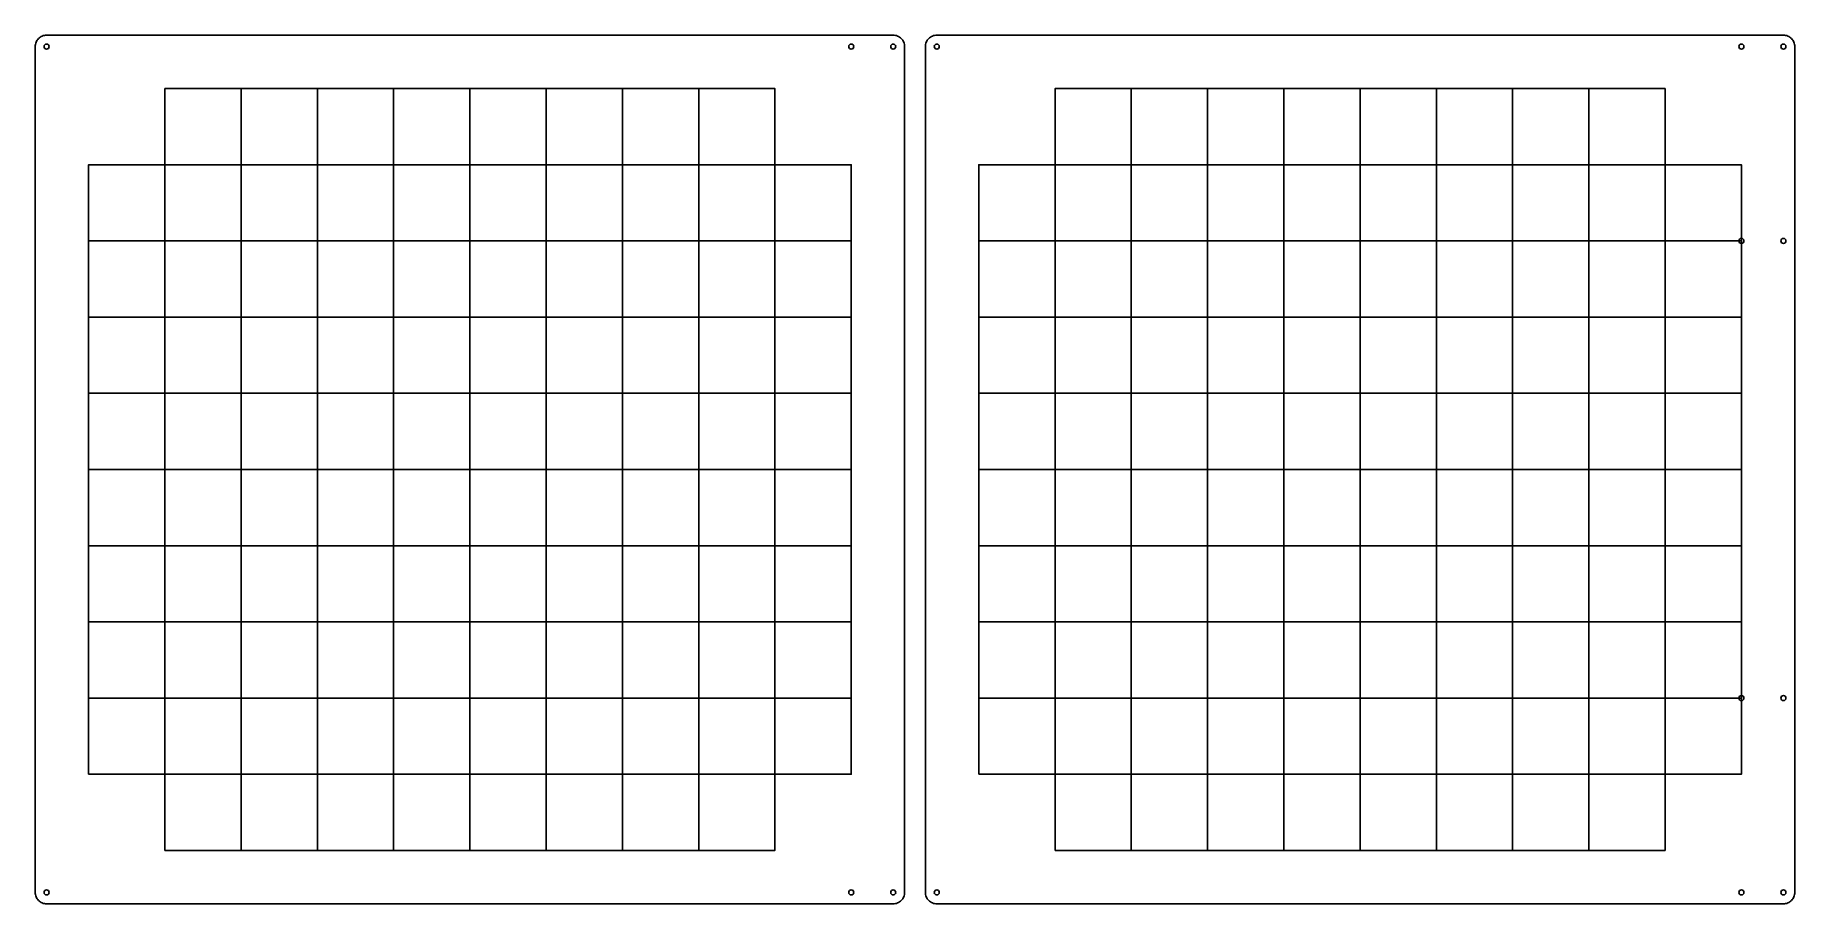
# Model space of a CAD drawing. Header units: metres. Extents: x 0 to 1154, y 0 to 570.
import ezdxf

# ---------------------------------------------------------------- set-up
doc = ezdxf.new("R2010")
doc.units = ezdxf.units.M

msp = doc.modelspace()

# ---------------------------------------------------------------- linework, layer by layer
at = {"layer": 'CUT'}
for points in [[(562.5, 0), (563.2351, 0.0361), (563.9632, 0.1441), (564.6771, 0.3229), (565.3701, 0.5709), (566.0355, 0.8856), (566.6668, 1.264), (567.2579, 1.7024), (567.8033, 2.1967), (568.2976, 2.7421), (568.736, 3.3332), (569.1144, 3.9645), (569.4291, 4.6299), (569.6771, 5.3229), (569.8559, 6.0368), (569.9639, 6.7649), (570, 7.5), (570, 562.5), (569.9639, 563.2351), (569.8559, 563.9632), (569.6771, 564.6771), (569.4291, 565.3701), (569.1144, 566.0355), (568.736, 566.6668), (568.2976, 567.2579), (567.8033, 567.8033), (567.2579, 568.2976), (566.6668, 568.736), (566.0355, 569.1144), (565.3701, 569.4291), (564.6771, 569.6771), (563.9632, 569.8559), (563.2351, 569.9639), (562.5, 570), (7.5, 570), (6.7649, 569.9639), (6.0368, 569.8559), (5.3229, 569.6771), (4.6299, 569.4291), (3.9645, 569.1144), (3.3332, 568.736), (2.7421, 568.2976), (2.1967, 567.8033), (1.7024, 567.2579), (1.264, 566.6668), (0.8856, 566.0355), (0.5709, 565.3701), (0.3229, 564.6771), (0.1441, 563.9632), (0.0361, 563.2351), (0, 562.5), (0, 7.5), (0.0361, 6.7649), (0.1441, 6.0368), (0.3229, 5.3229), (0.5709, 4.6299), (0.8856, 3.9645), (1.264, 3.3332), (1.7024, 2.7421), (2.1967, 2.1967), (2.7421, 1.7024), (3.3332, 1.264), (3.9645, 0.8856), (4.6299, 0.5709), (5.3229, 0.3229), (6.0368, 0.1441), (6.7649, 0.0361), (7.5, 0)], [(1146.1, 0), (1146.8351, 0.0361), (1147.5632, 0.1441), (1148.2771, 0.3229), (1148.9701, 0.5709), (1149.6355, 0.8856), (1150.2668, 1.264), (1150.8579, 1.7024), (1151.4033, 2.1967), (1151.8976, 2.7421), (1152.336, 3.3332), (1152.7144, 3.9645), (1153.0291, 4.6299), (1153.2771, 5.3229), (1153.4559, 6.0368), (1153.5639, 6.7649), (1153.6, 7.5), (1153.6, 562.5), (1153.5639, 563.2351), (1153.4559, 563.9632), (1153.2771, 564.6771), (1153.0291, 565.3701), (1152.7144, 566.0355), (1152.336, 566.6668), (1151.8976, 567.2579), (1151.4033, 567.8033), (1150.8579, 568.2976), (1150.2668, 568.736), (1149.6355, 569.1144), (1148.9701, 569.4291), (1148.2771, 569.6771), (1147.5632, 569.8559), (1146.8351, 569.9639), (1146.1, 570), (591.1, 570), (590.3649, 569.9639), (589.6368, 569.8559), (588.9229, 569.6771), (588.2299, 569.4291), (587.5645, 569.1144), (586.9332, 568.736), (586.3421, 568.2976), (585.7967, 567.8033), (585.3024, 567.2579), (584.864, 566.6668), (584.4856, 566.0355), (584.1709, 565.3701), (583.9229, 564.6771), (583.7441, 563.9632), (583.6361, 563.2351), (583.6, 562.5), (583.6, 7.5), (583.6361, 6.7649), (583.7441, 6.0368), (583.9229, 5.3229), (584.1709, 4.6299), (584.4856, 3.9645), (584.864, 3.3332), (585.3024, 2.7421), (585.7967, 2.1967), (586.3421, 1.7024), (586.9332, 1.264), (587.5645, 0.8856), (588.2299, 0.5709), (588.9229, 0.3229), (589.6368, 0.1441), (590.3649, 0.0361), (591.1, 0)]]:
    msp.add_lwpolyline(points, close=True, dxfattribs=at)
at = {"layer": 'GUIDE'}
for p, q in [((135, 485), (135, 535)), ((185, 485), (185, 535)), ((235, 485), (235, 535)), ((285, 485), (285, 535)), ((335, 485), (335, 535)), ((385, 485), (385, 535)), ((435, 485), (435, 535)), ((718.6, 485), (718.6, 535)), ((768.6, 485), (768.6, 535)), ((818.6, 485), (818.6, 535)), ((868.6, 485), (868.6, 535)), ((918.6, 485), (918.6, 535)), ((968.6, 485), (968.6, 535)), ((1018.6, 485), (1018.6, 535)), ((85, 85), (85, 485)), ((85, 485), (485, 485)), ((135, 85), (135, 485)), ((185, 85), (185, 485)), ((235, 85), (235, 485)), ((285, 85), (285, 485)), ((335, 85), (335, 485)), ((385, 85), (385, 485)), ((435, 85), (435, 485)), ((485, 85), (485, 485)), ((668.6, 85), (668.6, 485)), ((668.6, 485), (1068.6, 485)), ((718.6, 85), (718.6, 485)), ((768.6, 85), (768.6, 485)), ((818.6, 85), (818.6, 485)), ((868.6, 85), (868.6, 485)), ((918.6, 85), (918.6, 485)), ((968.6, 85), (968.6, 485)), ((1018.6, 85), (1018.6, 485)), ((1068.6, 85), (1068.6, 485)), ((35, 435), (85, 435)), ((85, 435), (485, 435)), ((485, 435), (535, 435)), ((618.6, 435), (668.6, 435)), ((668.6, 435), (1068.6, 435)), ((1068.6, 435), (1118.6, 435)), ((35, 385), (85, 385)), ((85, 385), (485, 385)), ((485, 385), (535, 385)), ((618.6, 385), (668.6, 385)), ((668.6, 385), (1068.6, 385)), ((1068.6, 385), (1118.6, 385)), ((35, 335), (85, 335)), ((85, 335), (485, 335)), ((485, 335), (535, 335)), ((618.6, 335), (668.6, 335)), ((668.6, 335), (1068.6, 335)), ((1068.6, 335), (1118.6, 335)), ((35, 285), (85, 285)), ((85, 285), (485, 285)), ((485, 285), (535, 285)), ((618.6, 285), (668.6, 285)), ((668.6, 285), (1068.6, 285)), ((1068.6, 285), (1118.6, 285)), ((35, 235), (85, 235)), ((85, 235), (485, 235)), ((485, 235), (535, 235)), ((618.6, 235), (668.6, 235)), ((668.6, 235), (1068.6, 235)), ((1068.6, 235), (1118.6, 235)), ((35, 185), (85, 185)), ((85, 185), (485, 185)), ((485, 185), (535, 185)), ((618.6, 185), (668.6, 185)), ((668.6, 185), (1068.6, 185)), ((1068.6, 185), (1118.6, 185)), ((35, 135), (85, 135)), ((85, 135), (485, 135)), ((485, 135), (535, 135)), ((618.6, 135), (668.6, 135)), ((668.6, 135), (1068.6, 135)), ((1068.6, 135), (1118.6, 135)), ((85, 85), (485, 85)), ((135, 35), (135, 85)), ((185, 35), (185, 85)), ((235, 35), (235, 85)), ((285, 35), (285, 85)), ((335, 35), (335, 85)), ((385, 35), (385, 85)), ((435, 35), (435, 85)), ((668.6, 85), (1068.6, 85)), ((718.6, 35), (718.6, 85)), ((768.6, 35), (768.6, 85)), ((818.6, 35), (818.6, 85)), ((868.6, 35), (868.6, 85)), ((918.6, 35), (918.6, 85)), ((968.6, 35), (968.6, 85)), ((1018.6, 35), (1018.6, 85))]:
    msp.add_line(p, q, dxfattribs=at)
for points in [[(85, 485), (485, 485), (485, 535), (85, 535)], [(668.6, 485), (1068.6, 485), (1068.6, 535), (668.6, 535)], [(35, 85), (85, 85), (85, 485), (35, 485)], [(485, 85), (535, 85), (535, 485), (485, 485)], [(618.6, 85), (668.6, 85), (668.6, 485), (618.6, 485)], [(1068.6, 85), (1118.6, 85), (1118.6, 485), (1068.6, 485)], [(85, 35), (485, 35), (485, 85), (85, 85)], [(668.6, 35), (1068.6, 35), (1068.6, 85), (668.6, 85)]]:
    msp.add_lwpolyline(points, close=True, dxfattribs=at)
at = {"layer": 'HOLES'}
for centre in [(7.5, 562.5), (535, 562.5), (562.5, 562.5), (591.1, 562.5), (1118.6, 562.5), (1146.1, 562.5), (1118.6, 435), (1146.1, 435), (1118.6, 135), (1146.1, 135), (7.5, 7.5), (535, 7.5), (562.5, 7.5), (591.1, 7.5), (1118.6, 7.5), (1146.1, 7.5)]:
    msp.add_circle(centre, 1.65, dxfattribs=at)

doc.saveas('drawing.dxf')
